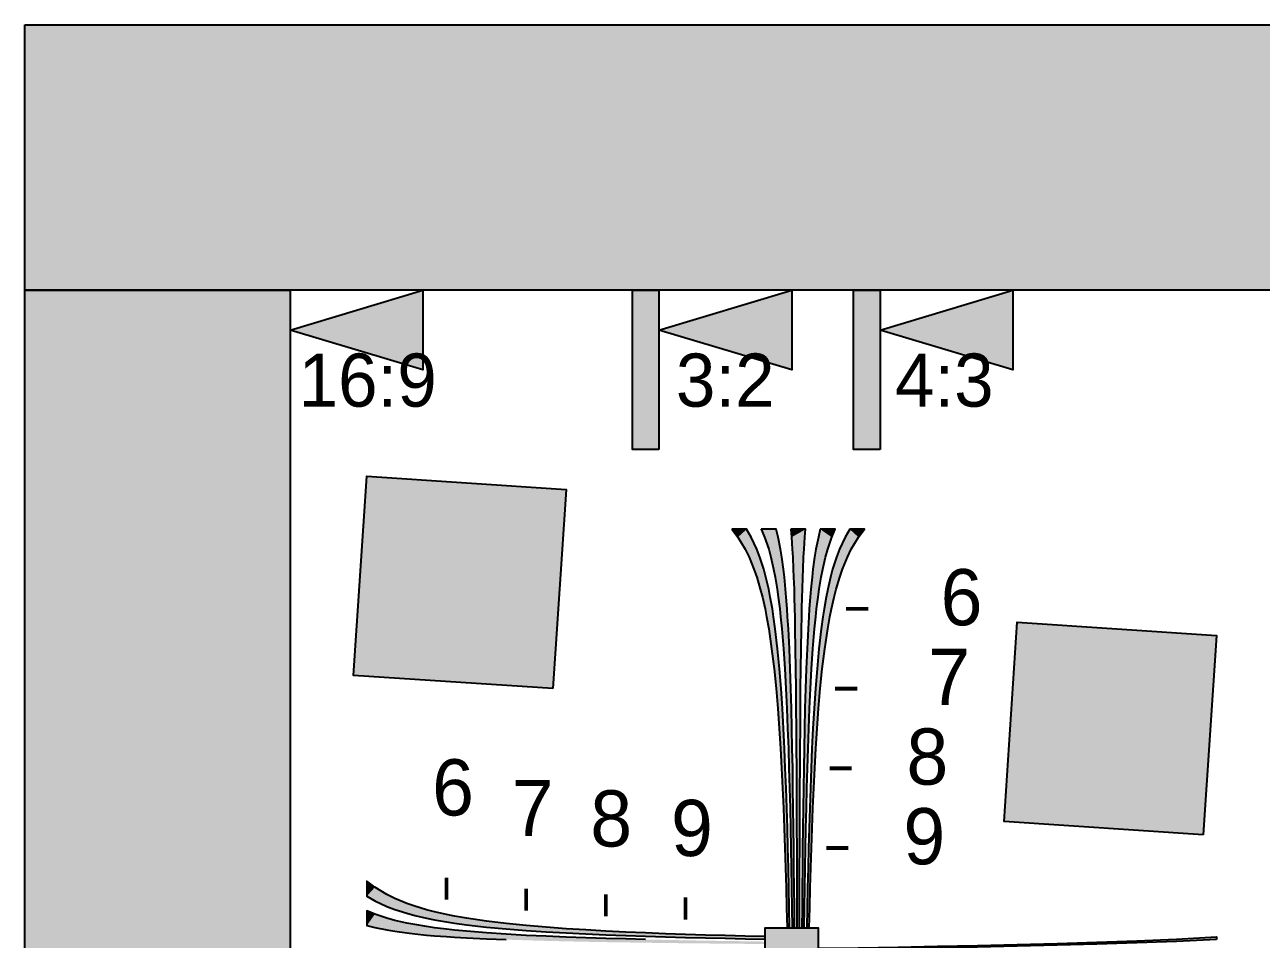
# Model space of a CAD drawing. Header units: millimetres. Extents: x 0 to 306, y 0 to 210.
# Drawn here: x 0 to 81.5, y 149.7 to 210 of the extents above; entities that cross this region are included whole.
import ezdxf

# ---------------------------------------------------------------- set-up
doc = ezdxf.new("R2010")
doc.units = ezdxf.units.MM
for name, color, linetype in [('FRAME', 7, 'Continuous'), ('GLUE', 1, 'Continuous'), ('LABELS', 7, 'Continuous'), ('PERIPHERY', 7, 'Continuous'), ('SFR', 7, 'Continuous')]:
    doc.layers.add(name, color=color, linetype=linetype)

msp = doc.modelspace()

# ---------------------------------------------------------------- hatches: boundary and pattern name
at = {"layer": 'FRAME', "true_color": 0x000000}
h = msp.add_hatch(color=7, dxfattribs=at)
h.dxf.hatch_style = 1
h.paths.add_polyline_path([(0, 210), (179.058, 210), (179.058, 192.5), (0, 192.5), (0, 210)])
h = msp.add_hatch(color=7, dxfattribs=at)
h.dxf.hatch_style = 1
h.paths.add_polyline_path([(0, 192.5), (17.5, 192.5), (17.5, 17.5), (0, 17.5), (0, 192.5)])
h = msp.add_hatch(color=7, dxfattribs=at)
h.dxf.hatch_style = 1
h.paths.add_polyline_path([(26.25, 192.5), (26.25, 187.25), (17.5, 189.875), (26.25, 192.5)])
h = msp.add_hatch(color=7, dxfattribs=at)
h.dxf.hatch_style = 1
h.paths.add_polyline_path([(41.808, 182), (40.058, 182), (40.058, 192.5), (41.808, 192.5), (41.808, 182)])
h = msp.add_hatch(color=7, dxfattribs=at)
h.dxf.hatch_style = 1
h.paths.add_polyline_path([(50.558, 192.5), (50.558, 187.25), (41.808, 189.875), (50.558, 192.5)])
h = msp.add_hatch(color=7, dxfattribs=at)
h.dxf.hatch_style = 1
h.paths.add_polyline_path([(56.394, 182), (54.644, 182), (54.644, 192.5), (56.394, 192.5), (56.394, 182)])
h = msp.add_hatch(color=7, dxfattribs=at)
h.dxf.hatch_style = 1
h.paths.add_polyline_path([(65.144, 192.5), (65.144, 187.25), (56.394, 189.875), (65.144, 192.5)])
at = {"layer": 'PERIPHERY', "true_color": 0x000000}
h = msp.add_hatch(color=7, dxfattribs=at)
h.dxf.hatch_style = 1
h.paths.add_polyline_path([(46.614, 176.75), (47.012, 176.225), (47.488, 175.438), (47.746, 174.913), (48.072, 174.125), (48.256, 173.6), (48.49, 172.813), (48.626, 172.288), (48.801, 171.5), (48.903, 170.975), (49.044, 170.188), (49.238, 168.875), (49.399, 167.563), (49.53, 166.25), (49.642, 164.938), (49.739, 163.625), (49.822, 162.312), (49.895, 161), (49.958, 159.687), (50.016, 158.375), (50.07, 157.062), (50.113, 155.75), (50.157, 154.437), (50.191, 153.125), (50.225, 151.812), (50.259, 150.5), (50.42, 150.5), (50.395, 151.812), (50.371, 153.125), (50.342, 154.437), (50.308, 155.75), (50.274, 157.062), (50.23, 158.375), (50.186, 159.687), (50.138, 161), (50.079, 162.312), (50.016, 163.625), (49.943, 164.938), (49.856, 166.25), (49.749, 167.563), (49.627, 168.875), (49.476, 170.188), (49.37, 170.975), (49.287, 171.5), (49.151, 172.288), (49.044, 172.813), (48.864, 173.6), (48.718, 174.125), (48.465, 174.913), (48.266, 175.438), (47.897, 176.225), (47.586, 176.75), (46.614, 176.75)])
h = msp.add_hatch(color=7, dxfattribs=at)
h.dxf.hatch_style = 1
h.paths.add_polyline_path([(48.558, 176.75), (48.777, 176.225), (49.044, 175.438), (49.19, 174.913), (49.37, 174.125), (49.472, 173.6), (49.598, 172.813), (49.676, 172.288), (49.773, 171.5), (49.832, 170.975), (49.909, 170.188), (50.016, 168.875), (50.104, 167.563), (50.177, 166.25), (50.24, 164.938), (50.294, 163.625), (50.342, 162.312), (50.381, 161), (50.415, 159.687), (50.449, 158.375), (50.478, 157.062), (50.503, 155.75), (50.527, 154.437), (50.546, 153.125), (50.566, 151.812), (50.585, 150.5), (50.746, 150.5), (50.736, 151.812), (50.721, 153.125), (50.711, 154.437), (50.697, 155.75), (50.682, 157.062), (50.663, 158.375), (50.644, 159.687), (50.624, 161), (50.6, 162.312), (50.571, 163.625), (50.541, 164.938), (50.502, 166.25), (50.459, 167.563), (50.405, 168.875), (50.342, 170.188), (50.293, 170.975), (50.259, 171.5), (50.201, 172.288), (50.157, 172.813), (50.08, 173.6), (50.016, 174.125), (49.909, 174.913), (49.822, 175.438), (49.661, 176.225), (49.53, 176.75), (48.558, 176.75), (48.558, 176.75)])
h = msp.add_hatch(color=7, dxfattribs=at)
h.dxf.hatch_style = 1
h.paths.add_polyline_path([(50.502, 176.75), (50.546, 176.225), (50.6, 175.438), (50.629, 174.913), (50.663, 174.125), (50.687, 173.6), (50.712, 172.813), (50.726, 172.288), (50.746, 171.5), (50.756, 170.975), (50.775, 170.188), (50.794, 168.875), (50.814, 167.563), (50.828, 166.25), (50.838, 164.938), (50.848, 163.625), (50.858, 162.312), (50.867, 161), (50.872, 159.687), (50.882, 158.375), (50.887, 157.062), (50.892, 155.75), (50.896, 154.437), (50.901, 153.125), (50.906, 151.812), (50.906, 150.5), (51.071, 150.5), (51.071, 151.812), (51.076, 153.125), (51.081, 154.437), (51.086, 155.75), (51.09, 157.062), (51.095, 158.375), (51.105, 159.687), (51.11, 161), (51.12, 162.312), (51.13, 163.625), (51.139, 164.938), (51.149, 166.25), (51.164, 167.563), (51.183, 168.875), (51.202, 170.188), (51.222, 170.975), (51.232, 171.5), (51.251, 172.288), (51.266, 172.813), (51.295, 173.6), (51.314, 174.125), (51.348, 174.913), (51.377, 175.438), (51.431, 176.225), (51.475, 176.75), (50.502, 176.75)])
h = msp.add_hatch(color=7, dxfattribs=at)
h.dxf.hatch_style = 1
h.paths.add_polyline_path([(52.447, 176.75), (52.316, 176.225), (52.155, 175.438), (52.068, 174.913), (51.961, 174.125), (51.902, 173.6), (51.82, 172.813), (51.776, 172.288), (51.718, 171.5), (51.684, 170.975), (51.635, 170.188), (51.572, 168.875), (51.518, 167.563), (51.474, 166.25), (51.435, 164.938), (51.406, 163.625), (51.377, 162.312), (51.353, 161), (51.333, 159.687), (51.314, 158.375), (51.295, 157.062), (51.28, 155.75), (51.266, 154.437), (51.256, 153.125), (51.241, 151.812), (51.231, 150.5), (51.392, 150.5), (51.411, 151.812), (51.431, 153.125), (51.45, 154.437), (51.474, 155.75), (51.499, 157.062), (51.528, 158.375), (51.562, 159.687), (51.596, 161), (51.635, 162.312), (51.684, 163.625), (51.737, 164.938), (51.8, 166.25), (51.873, 167.563), (51.961, 168.875), (52.068, 170.188), (52.145, 170.975), (52.204, 171.5), (52.301, 172.288), (52.379, 172.813), (52.51, 173.6), (52.607, 174.125), (52.787, 174.913), (52.933, 175.438), (53.2, 176.225), (53.419, 176.75), (52.447, 176.75), (52.447, 176.75)])
h = msp.add_hatch(color=7, dxfattribs=at)
h.dxf.hatch_style = 1
h.paths.add_polyline_path([(54.391, 176.75), (54.08, 176.225), (53.711, 175.438), (53.512, 174.913), (53.259, 174.125), (53.118, 173.6), (52.933, 172.813), (52.826, 172.288), (52.69, 171.5), (52.607, 170.975), (52.5, 170.188), (52.35, 168.875), (52.228, 167.563), (52.121, 166.25), (52.034, 164.938), (51.961, 163.625), (51.898, 162.312), (51.839, 161), (51.791, 159.687), (51.747, 158.375), (51.703, 157.062), (51.669, 155.75), (51.635, 154.437), (51.606, 153.125), (51.581, 151.812), (51.557, 150.5), (51.718, 150.5), (51.752, 151.812), (51.786, 153.125), (51.819, 154.437), (51.863, 155.75), (51.907, 157.062), (51.961, 158.375), (52.019, 159.687), (52.082, 161), (52.155, 162.312), (52.238, 163.625), (52.335, 164.938), (52.447, 166.25), (52.578, 167.563), (52.738, 168.875), (52.933, 170.188), (53.074, 170.975), (53.176, 171.5), (53.351, 172.288), (53.487, 172.813), (53.725, 173.6), (53.905, 174.125), (54.231, 174.913), (54.489, 175.438), (54.965, 176.225), (55.363, 176.75), (54.391, 176.75), (54.391, 176.75)])
h = msp.add_hatch(color=7, dxfattribs=at)
h.dxf.hatch_style = 1
h.paths.add_polyline_path([(22.557, 152.585), (23.083, 152.274), (23.87, 151.904), (24.395, 151.705), (25.183, 151.452), (25.708, 151.311), (26.495, 151.126), (27.02, 151.02), (27.808, 150.883), (28.333, 150.801), (29.12, 150.694), (30.433, 150.543), (31.745, 150.422), (33.058, 150.315), (34.37, 150.227), (35.683, 150.154), (36.995, 150.091), (38.308, 150.033), (39.62, 149.984), (40.933, 149.94), (42.245, 149.897), (43.558, 149.863), (44.87, 149.829), (46.183, 149.799), (47.495, 149.775), (48.808, 149.751), (48.808, 149.911), (47.495, 149.945), (46.183, 149.979), (44.87, 150.013), (43.558, 150.057), (42.245, 150.101), (40.933, 150.154), (39.62, 150.213), (38.308, 150.276), (36.995, 150.349), (35.683, 150.432), (34.37, 150.529), (33.058, 150.641), (31.745, 150.772), (30.433, 150.932), (29.12, 151.127), (28.333, 151.268), (27.808, 151.37), (27.02, 151.545), (26.495, 151.681), (25.708, 151.919), (25.183, 152.099), (24.395, 152.425), (23.87, 152.683), (23.083, 153.159), (22.557, 153.558), (22.557, 152.585), (22.557, 152.585)])
h = msp.add_hatch(color=7, dxfattribs=at)
h.dxf.hatch_style = 1
h.paths.add_polyline_path([(22.557, 150.64), (23.083, 150.509), (23.87, 150.348), (24.395, 150.261), (25.183, 150.154), (25.708, 150.095), (26.495, 150.013), (27.02, 149.969), (27.808, 149.911), (28.333, 149.877), (29.12, 149.828), (30.433, 149.765), (31.745, 149.712), (33.058, 149.668), (34.37, 149.629), (35.683, 149.6), (36.995, 149.57), (38.308, 149.546), (39.62, 149.527), (40.933, 149.507), (42.245, 149.488), (43.558, 149.473), (44.87, 149.459), (46.183, 149.449), (47.495, 149.434), (48.808, 149.425), (48.808, 149.585), (47.495, 149.605), (46.183, 149.624), (44.87, 149.643), (43.558, 149.668), (42.245, 149.692), (40.933, 149.721), (39.62, 149.755), (38.308, 149.789), (36.995, 149.828), (35.683, 149.877), (34.37, 149.93), (33.058, 149.993), (31.745, 150.066), (30.433, 150.154), (29.12, 150.261), (28.333, 150.339), (27.808, 150.397), (27.02, 150.494), (26.495, 150.572), (25.708, 150.703), (25.183, 150.801), (24.395, 150.981), (23.87, 151.126), (23.083, 151.394), (22.557, 151.612), (22.557, 150.64), (22.557, 150.64)])
h = msp.add_hatch(color=7, dxfattribs=at)
h.dxf.hatch_style = 1
h.paths.add_polyline_path([(52.308, 147), (48.807, 147), (48.807, 150.5), (52.308, 150.5), (52.308, 147)])
h = msp.add_hatch(color=7, dxfattribs=at)
h.dxf.hatch_style = 1
h.paths.add_polyline_path([(78.557, 149.712), (75.932, 149.594), (73.307, 149.493), (70.682, 149.41), (68.057, 149.336), (65.432, 149.274), (62.807, 149.222), (60.182, 149.169), (57.557, 149.13), (54.932, 149.091), (52.307, 149.056), (52.307, 149.143), (54.932, 149.182), (57.557, 149.226), (60.182, 149.274), (62.807, 149.331), (65.432, 149.392), (68.057, 149.462), (70.682, 149.545), (73.307, 149.637), (75.932, 149.751), (78.557, 149.887), (78.557, 149.712)])
at = {"layer": 'SFR', "true_color": 0x000000}
h = msp.add_hatch(color=7, dxfattribs=at)
h.dxf.hatch_style = 1
h.paths.add_polyline_path([(34.808, 166.25), (21.683, 167.125), (22.557, 180.25), (35.683, 179.375), (34.808, 166.25)])
h = msp.add_hatch(color=7, dxfattribs=at)
h.dxf.hatch_style = 1
h.paths.add_polyline_path([(77.683, 156.625), (64.558, 157.5), (65.433, 170.625), (78.558, 169.75), (77.683, 156.625)])

# ---------------------------------------------------------------- linework, layer by layer
at = {"layer": 'FRAME', "color": 250}
for points in [[(0, 210), (179.058, 210), (179.058, 192.5), (0, 192.5), (0, 210)], [(0, 192.5), (17.5, 192.5), (17.5, 17.5), (0, 17.5), (0, 192.5)], [(26.25, 192.5), (26.25, 187.25), (17.5, 189.875), (26.25, 192.5)], [(41.808, 182), (40.058, 182), (40.058, 192.5), (41.808, 192.5), (41.808, 182)], [(50.558, 192.5), (50.558, 187.25), (41.808, 189.875), (50.558, 192.5)], [(56.394, 182), (54.644, 182), (54.644, 192.5), (56.394, 192.5), (56.394, 182)], [(65.144, 192.5), (65.144, 187.25), (56.394, 189.875), (65.144, 192.5)]]:
    msp.add_lwpolyline(points, close=True, dxfattribs=at)
at = {"layer": 'FRAME', "color": 250, "true_color": 0x000000}
for points in [[(0, 210), (0, 192.5), (179.058, 192.5)], [(179.058, 192.5), (179.058, 210), (0, 210)], [(0, 192.5), (0, 17.5), (17.5, 17.5)], [(17.5, 17.5), (17.5, 192.5), (0, 192.5)], [(17.5, 189.875), (26.25, 187.25), (26.25, 192.5)], [(41.808, 182), (41.808, 192.5), (40.058, 192.5)], [(40.058, 192.5), (40.058, 182), (41.808, 182)], [(41.808, 189.875), (50.558, 187.25), (50.558, 192.5)], [(56.394, 182), (56.394, 192.5), (54.644, 192.5)], [(54.644, 192.5), (54.644, 182), (56.394, 182)], [(56.394, 189.875), (65.144, 187.25), (65.144, 192.5)]]:
    msp.add_solid(points, dxfattribs=at)
at = {"layer": 'GLUE', "color": 1, "lineweight": 18}
msp.add_lwpolyline([(0, 0), (297, 0), (297, 210), (0, 210), (0, 0)], dxfattribs=at)
at = {"layer": 'PERIPHERY', "color": 250}
for points in [[(46.614, 176.75), (47.012, 176.225), (47.488, 175.438), (47.746, 174.913), (48.072, 174.125), (48.256, 173.6), (48.49, 172.813), (48.626, 172.288), (48.801, 171.5), (48.903, 170.975), (49.044, 170.188), (49.238, 168.875), (49.399, 167.563), (49.53, 166.25), (49.642, 164.938), (49.739, 163.625), (49.822, 162.312), (49.895, 161), (49.958, 159.687), (50.016, 158.375), (50.07, 157.062), (50.113, 155.75), (50.157, 154.437), (50.191, 153.125), (50.225, 151.812), (50.259, 150.5), (50.42, 150.5), (50.395, 151.812), (50.371, 153.125), (50.342, 154.437), (50.308, 155.75), (50.274, 157.062), (50.23, 158.375), (50.186, 159.687), (50.138, 161), (50.079, 162.312), (50.016, 163.625), (49.943, 164.938), (49.856, 166.25), (49.749, 167.563), (49.627, 168.875), (49.476, 170.188), (49.37, 170.975), (49.287, 171.5), (49.151, 172.288), (49.044, 172.813), (48.864, 173.6), (48.718, 174.125), (48.465, 174.913), (48.266, 175.438), (47.897, 176.225), (47.586, 176.75), (46.614, 176.75)], [(48.558, 176.75), (48.777, 176.225), (49.044, 175.438), (49.19, 174.913), (49.37, 174.125), (49.472, 173.6), (49.598, 172.813), (49.676, 172.288), (49.773, 171.5), (49.832, 170.975), (49.909, 170.188), (50.016, 168.875), (50.104, 167.563), (50.177, 166.25), (50.24, 164.938), (50.294, 163.625), (50.342, 162.312), (50.381, 161), (50.415, 159.687), (50.449, 158.375), (50.478, 157.062), (50.503, 155.75), (50.527, 154.437), (50.546, 153.125), (50.566, 151.812), (50.585, 150.5), (50.746, 150.5), (50.736, 151.812), (50.721, 153.125), (50.711, 154.437), (50.697, 155.75), (50.682, 157.062), (50.663, 158.375), (50.644, 159.687), (50.624, 161), (50.6, 162.312), (50.571, 163.625), (50.541, 164.938), (50.502, 166.25), (50.459, 167.563), (50.405, 168.875), (50.342, 170.188), (50.293, 170.975), (50.259, 171.5), (50.201, 172.288), (50.157, 172.813), (50.08, 173.6), (50.016, 174.125), (49.909, 174.913), (49.822, 175.438), (49.661, 176.225), (49.53, 176.75), (48.558, 176.75), (48.558, 176.75)], [(50.502, 176.75), (50.546, 176.225), (50.6, 175.438), (50.629, 174.913), (50.663, 174.125), (50.687, 173.6), (50.712, 172.813), (50.726, 172.288), (50.746, 171.5), (50.756, 170.975), (50.775, 170.188), (50.794, 168.875), (50.814, 167.563), (50.828, 166.25), (50.838, 164.938), (50.848, 163.625), (50.858, 162.312), (50.867, 161), (50.872, 159.687), (50.882, 158.375), (50.887, 157.062), (50.892, 155.75), (50.896, 154.437), (50.901, 153.125), (50.906, 151.812), (50.906, 150.5), (51.071, 150.5), (51.071, 151.812), (51.076, 153.125), (51.081, 154.437), (51.086, 155.75), (51.09, 157.062), (51.095, 158.375), (51.105, 159.687), (51.11, 161), (51.12, 162.312), (51.13, 163.625), (51.139, 164.938), (51.149, 166.25), (51.164, 167.563), (51.183, 168.875), (51.202, 170.188), (51.222, 170.975), (51.232, 171.5), (51.251, 172.288), (51.266, 172.813), (51.295, 173.6), (51.314, 174.125), (51.348, 174.913), (51.377, 175.438), (51.431, 176.225), (51.475, 176.75), (50.502, 176.75)], [(52.447, 176.75), (52.316, 176.225), (52.155, 175.438), (52.068, 174.913), (51.961, 174.125), (51.902, 173.6), (51.82, 172.813), (51.776, 172.288), (51.718, 171.5), (51.684, 170.975), (51.635, 170.188), (51.572, 168.875), (51.518, 167.563), (51.474, 166.25), (51.435, 164.938), (51.406, 163.625), (51.377, 162.312), (51.353, 161), (51.333, 159.687), (51.314, 158.375), (51.295, 157.062), (51.28, 155.75), (51.266, 154.437), (51.256, 153.125), (51.241, 151.812), (51.231, 150.5), (51.392, 150.5), (51.411, 151.812), (51.431, 153.125), (51.45, 154.437), (51.474, 155.75), (51.499, 157.062), (51.528, 158.375), (51.562, 159.687), (51.596, 161), (51.635, 162.312), (51.684, 163.625), (51.737, 164.938), (51.8, 166.25), (51.873, 167.563), (51.961, 168.875), (52.068, 170.188), (52.145, 170.975), (52.204, 171.5), (52.301, 172.288), (52.379, 172.813), (52.51, 173.6), (52.607, 174.125), (52.787, 174.913), (52.933, 175.438), (53.2, 176.225), (53.419, 176.75), (52.447, 176.75), (52.447, 176.75)], [(54.391, 176.75), (54.08, 176.225), (53.711, 175.438), (53.512, 174.913), (53.259, 174.125), (53.118, 173.6), (52.933, 172.813), (52.826, 172.288), (52.69, 171.5), (52.607, 170.975), (52.5, 170.188), (52.35, 168.875), (52.228, 167.563), (52.121, 166.25), (52.034, 164.938), (51.961, 163.625), (51.898, 162.312), (51.839, 161), (51.791, 159.687), (51.747, 158.375), (51.703, 157.062), (51.669, 155.75), (51.635, 154.437), (51.606, 153.125), (51.581, 151.812), (51.557, 150.5), (51.718, 150.5), (51.752, 151.812), (51.786, 153.125), (51.819, 154.437), (51.863, 155.75), (51.907, 157.062), (51.961, 158.375), (52.019, 159.687), (52.082, 161), (52.155, 162.312), (52.238, 163.625), (52.335, 164.938), (52.447, 166.25), (52.578, 167.563), (52.738, 168.875), (52.933, 170.188), (53.074, 170.975), (53.176, 171.5), (53.351, 172.288), (53.487, 172.813), (53.725, 173.6), (53.905, 174.125), (54.231, 174.913), (54.489, 175.438), (54.965, 176.225), (55.363, 176.75), (54.391, 176.75), (54.391, 176.75)], [(22.557, 152.585), (23.083, 152.274), (23.87, 151.904), (24.395, 151.705), (25.183, 151.452), (25.708, 151.311), (26.495, 151.126), (27.02, 151.02), (27.808, 150.883), (28.333, 150.801), (29.12, 150.694), (30.433, 150.543), (31.745, 150.422), (33.058, 150.315), (34.37, 150.227), (35.683, 150.154), (36.995, 150.091), (38.308, 150.033), (39.62, 149.984), (40.933, 149.94), (42.245, 149.897), (43.558, 149.863), (44.87, 149.829), (46.183, 149.799), (47.495, 149.775), (48.808, 149.751), (48.808, 149.911), (47.495, 149.945), (46.183, 149.979), (44.87, 150.013), (43.558, 150.057), (42.245, 150.101), (40.933, 150.154), (39.62, 150.213), (38.308, 150.276), (36.995, 150.349), (35.683, 150.432), (34.37, 150.529), (33.058, 150.641), (31.745, 150.772), (30.433, 150.932), (29.12, 151.127), (28.333, 151.268), (27.808, 151.37), (27.02, 151.545), (26.495, 151.681), (25.708, 151.919), (25.183, 152.099), (24.395, 152.425), (23.87, 152.683), (23.083, 153.159), (22.557, 153.558), (22.557, 152.585), (22.557, 152.585)], [(52.308, 147), (48.807, 147), (48.807, 150.5), (52.308, 150.5), (52.308, 147)], [(78.557, 149.712), (75.932, 149.594), (73.307, 149.493), (70.682, 149.41), (68.057, 149.336), (65.432, 149.274), (62.807, 149.222), (60.182, 149.169), (57.557, 149.13), (54.932, 149.091), (52.307, 149.056), (52.307, 149.143), (54.932, 149.182), (57.557, 149.226), (60.182, 149.274), (62.807, 149.331), (65.432, 149.392), (68.057, 149.462), (70.682, 149.545), (73.307, 149.637), (75.932, 149.751), (78.557, 149.887), (78.557, 149.712)]]:
    msp.add_lwpolyline(points, close=True, dxfattribs=at)
at = {"layer": 'PERIPHERY', "color": 250, "lineweight": 35, "const_width": 0.243}
for points in [[(54.148, 171.5), (55.607, 171.5)], [(53.419, 166.25), (54.878, 166.25)], [(53.055, 161), (54.513, 161)], [(52.836, 155.75), (54.294, 155.75)], [(27.808, 152.342), (27.808, 153.8)], [(33.058, 151.613), (33.058, 153.071)], [(38.308, 151.248), (38.308, 152.706)], [(43.557, 151.029), (43.557, 152.488)]]:
    msp.add_lwpolyline(points, dxfattribs=at)
at = {"layer": 'PERIPHERY', "color": 250}
msp.add_lwpolyline([(40.933, 149.721), (39.62, 149.755), (38.308, 149.789), (36.995, 149.828), (35.683, 149.877), (34.37, 149.93), (33.058, 149.993), (31.745, 150.066), (30.433, 150.154), (29.12, 150.261), (28.333, 150.339), (27.808, 150.397), (27.02, 150.494), (26.495, 150.572), (25.708, 150.703), (25.183, 150.801), (24.395, 150.981), (23.87, 151.126), (23.083, 151.394), (22.557, 151.612), (22.557, 150.64), (22.557, 150.64), (22.557, 150.64), (23.083, 150.509), (23.87, 150.348), (24.395, 150.261), (25.183, 150.154), (25.708, 150.095), (26.495, 150.013), (27.02, 149.969), (27.808, 149.911), (28.333, 149.877), (29.12, 149.828), (30.433, 149.765), (31.745, 149.712)], dxfattribs=at)
at = {"layer": 'PERIPHERY', "color": 250, "true_color": 0x000000}
for points in [[(47.586, 176.75), (46.614, 176.75), (47.012, 176.225)], [(47.586, 176.75), (47.012, 176.225), (47.488, 175.438)], [(47.586, 176.75), (47.488, 175.438), (47.746, 174.913)], [(47.586, 176.75), (47.746, 174.913), (48.072, 174.125)], [(47.586, 176.75), (48.072, 174.125), (48.256, 173.6)], [(47.586, 176.75), (48.256, 173.6), (48.49, 172.813)], [(47.586, 176.75), (48.49, 172.813), (48.626, 172.288)], [(47.586, 176.75), (48.626, 172.288), (49.749, 167.563)], [(47.586, 176.75), (49.749, 167.563), (49.627, 168.875)], [(47.586, 176.75), (49.627, 168.875), (49.476, 170.188)], [(47.586, 176.75), (49.476, 170.188), (49.37, 170.975)], [(47.586, 176.75), (49.37, 170.975), (49.287, 171.5)], [(47.586, 176.75), (49.287, 171.5), (49.151, 172.288)], [(47.586, 176.75), (49.151, 172.288), (49.044, 172.813)], [(47.586, 176.75), (49.044, 172.813), (48.864, 173.6)], [(47.586, 176.75), (48.864, 173.6), (48.718, 174.125)], [(47.586, 176.75), (48.718, 174.125), (48.465, 174.913)], [(47.586, 176.75), (48.465, 174.913), (48.266, 175.438)], [(48.266, 175.438), (47.897, 176.225), (47.586, 176.75)], [(48.558, 176.75), (48.777, 176.225), (50.08, 173.6)], [(48.558, 176.75), (50.08, 173.6), (50.016, 174.125)], [(48.558, 176.75), (50.016, 174.125), (49.909, 174.913)], [(48.558, 176.75), (49.909, 174.913), (49.822, 175.438)], [(48.558, 176.75), (49.822, 175.438), (49.661, 176.225)], [(48.558, 176.75), (49.661, 176.225), (49.53, 176.75)], [(48.777, 176.225), (49.044, 175.438), (50.201, 172.288)], [(48.777, 176.225), (50.201, 172.288), (50.157, 172.813)], [(48.777, 176.225), (50.157, 172.813), (50.08, 173.6)], [(51.475, 176.75), (50.502, 176.75), (50.546, 176.225)], [(51.475, 176.75), (50.546, 176.225), (50.6, 175.438)], [(51.475, 176.75), (50.6, 175.438), (50.629, 174.913)], [(51.475, 176.75), (50.629, 174.913), (50.663, 174.125)], [(51.475, 176.75), (50.663, 174.125), (50.687, 173.6)], [(51.475, 176.75), (50.687, 173.6), (50.712, 172.813)], [(51.475, 176.75), (50.712, 172.813), (50.726, 172.288)], [(51.475, 176.75), (50.726, 172.288), (50.746, 171.5)], [(51.475, 176.75), (50.746, 171.5), (50.756, 170.975)], [(51.475, 176.75), (50.756, 170.975), (50.775, 170.188)], [(51.475, 176.75), (50.775, 170.188), (50.794, 168.875)], [(50.794, 168.875), (51.431, 176.225), (51.475, 176.75)], [(50.794, 168.875), (51.377, 175.438), (51.431, 176.225)], [(52.447, 176.75), (51.353, 161), (51.333, 159.687)], [(52.447, 176.75), (51.333, 159.687), (51.873, 167.563)], [(52.447, 176.75), (51.377, 162.312), (51.353, 161)], [(52.447, 176.75), (51.406, 163.625), (51.377, 162.312)], [(52.447, 176.75), (51.435, 164.938), (51.406, 163.625)], [(52.447, 176.75), (51.474, 166.25), (51.435, 164.938)], [(52.447, 176.75), (51.518, 167.563), (51.474, 166.25)], [(52.447, 176.75), (51.572, 168.875), (51.518, 167.563)], [(52.447, 176.75), (51.635, 170.188), (51.572, 168.875)], [(52.447, 176.75), (51.684, 170.975), (51.635, 170.188)], [(52.447, 176.75), (51.718, 171.5), (51.684, 170.975)], [(52.447, 176.75), (51.776, 172.288), (51.718, 171.5)], [(52.447, 176.75), (51.82, 172.813), (51.776, 172.288)], [(52.447, 176.75), (51.902, 173.6), (51.82, 172.813)], [(52.447, 176.75), (51.873, 167.563), (51.961, 168.875)], [(52.447, 176.75), (51.961, 174.125), (51.902, 173.6)], [(52.447, 176.75), (52.068, 174.913), (51.961, 174.125)], [(52.447, 176.75), (51.961, 168.875), (52.068, 170.188)], [(52.447, 176.75), (52.155, 175.438), (52.068, 174.913)], [(52.447, 176.75), (52.068, 170.188), (52.145, 170.975)], [(52.447, 176.75), (52.145, 170.975), (52.204, 171.5)], [(52.447, 176.75), (52.316, 176.225), (52.155, 175.438)], [(52.447, 176.75), (52.204, 171.5), (52.301, 172.288)], [(54.391, 176.75), (52.35, 168.875), (52.228, 167.563)], [(54.391, 176.75), (52.228, 167.563), (53.351, 172.288)], [(52.447, 176.75), (52.301, 172.288), (52.379, 172.813)], [(54.391, 176.75), (52.5, 170.188), (52.35, 168.875)], [(52.447, 176.75), (52.379, 172.813), (52.51, 173.6)], [(52.447, 176.75), (52.51, 173.6), (52.607, 174.125)], [(52.447, 176.75), (52.607, 174.125), (52.787, 174.913)], [(52.447, 176.75), (52.787, 174.913), (52.933, 175.438)], [(52.447, 176.75), (52.933, 175.438), (53.2, 176.225)], [(52.447, 176.75), (53.2, 176.225), (53.419, 176.75)], [(54.391, 176.75), (52.607, 170.975), (52.5, 170.188)], [(54.391, 176.75), (52.69, 171.5), (52.607, 170.975)], [(54.391, 176.75), (52.826, 172.288), (52.69, 171.5)], [(54.391, 176.75), (52.933, 172.813), (52.826, 172.288)], [(54.391, 176.75), (53.118, 173.6), (52.933, 172.813)], [(54.391, 176.75), (53.259, 174.125), (53.118, 173.6)], [(54.391, 176.75), (53.512, 174.913), (53.259, 174.125)], [(54.391, 176.75), (53.351, 172.288), (53.487, 172.813)], [(54.391, 176.75), (53.487, 172.813), (53.725, 173.6)], [(54.391, 176.75), (53.711, 175.438), (53.512, 174.913)], [(54.391, 176.75), (54.08, 176.225), (53.711, 175.438)], [(54.391, 176.75), (53.725, 173.6), (53.905, 174.125)], [(54.391, 176.75), (53.905, 174.125), (54.231, 174.913)], [(54.391, 176.75), (54.231, 174.913), (54.489, 175.438)], [(54.391, 176.75), (54.489, 175.438), (54.965, 176.225)], [(54.391, 176.75), (54.965, 176.225), (55.363, 176.75)], [(49.044, 175.438), (49.19, 174.913), (50.293, 170.975)], [(49.044, 175.438), (50.293, 170.975), (50.259, 171.5)], [(49.044, 175.438), (50.259, 171.5), (50.201, 172.288)], [(50.794, 168.875), (51.348, 174.913), (51.377, 175.438)], [(49.19, 174.913), (49.37, 174.125), (50.342, 170.188)], [(49.19, 174.913), (50.342, 170.188), (50.293, 170.975)], [(50.794, 168.875), (51.314, 174.125), (51.348, 174.913)], [(49.37, 174.125), (49.472, 173.6), (50.405, 168.875)], [(49.37, 174.125), (50.405, 168.875), (50.342, 170.188)], [(50.794, 168.875), (51.295, 173.6), (51.314, 174.125)], [(49.472, 173.6), (49.598, 172.813), (50.459, 167.563)], [(49.472, 173.6), (50.459, 167.563), (50.405, 168.875)], [(49.598, 172.813), (49.676, 172.288), (50.459, 167.563)], [(50.794, 168.875), (51.266, 172.813), (51.295, 173.6)], [(50.794, 168.875), (51.251, 172.288), (51.266, 172.813)], [(48.626, 172.288), (48.801, 171.5), (49.749, 167.563)], [(49.676, 172.288), (49.773, 171.5), (50.502, 166.25)], [(49.676, 172.288), (50.502, 166.25), (50.459, 167.563)], [(50.794, 168.875), (51.232, 171.5), (51.251, 172.288)], [(52.228, 167.563), (53.176, 171.5), (53.351, 172.288)], [(48.801, 171.5), (48.903, 170.975), (49.856, 166.25)], [(48.801, 171.5), (49.856, 166.25), (49.749, 167.563)], [(49.773, 171.5), (49.832, 170.975), (50.541, 164.938)], [(49.773, 171.5), (50.541, 164.938), (50.502, 166.25)], [(50.794, 168.875), (51.222, 170.975), (51.232, 171.5)], [(52.228, 167.563), (53.074, 170.975), (53.176, 171.5)], [(48.903, 170.975), (49.044, 170.188), (49.856, 166.25)], [(49.832, 170.975), (49.909, 170.188), (50.571, 163.625)], [(49.832, 170.975), (50.571, 163.625), (50.541, 164.938)], [(50.794, 168.875), (51.202, 170.188), (51.222, 170.975)], [(52.228, 167.563), (52.933, 170.188), (53.074, 170.975)], [(49.044, 170.188), (49.238, 168.875), (49.943, 164.938)], [(49.044, 170.188), (49.943, 164.938), (49.856, 166.25)], [(49.909, 170.188), (50.016, 168.875), (50.6, 162.312)], [(49.909, 170.188), (50.6, 162.312), (50.571, 163.625)], [(50.794, 168.875), (51.183, 168.875), (51.202, 170.188)], [(52.228, 167.563), (52.738, 168.875), (52.933, 170.188)], [(49.238, 168.875), (49.399, 167.563), (50.079, 162.312)], [(49.238, 168.875), (50.079, 162.312), (50.016, 163.625)], [(49.238, 168.875), (50.016, 163.625), (49.943, 164.938)], [(50.016, 168.875), (50.104, 167.563), (50.644, 159.687)], [(50.016, 168.875), (50.644, 159.687), (50.624, 161)], [(50.016, 168.875), (50.624, 161), (50.6, 162.312)], [(50.794, 168.875), (50.814, 167.563), (51.071, 150.5)], [(50.794, 168.875), (51.071, 150.5), (51.071, 151.812)], [(50.794, 168.875), (51.071, 151.812), (51.076, 153.125)], [(50.794, 168.875), (51.076, 153.125), (51.081, 154.437)], [(50.794, 168.875), (51.081, 154.437), (51.086, 155.75)], [(50.794, 168.875), (51.086, 155.75), (51.09, 157.062)], [(50.794, 168.875), (51.09, 157.062), (51.095, 158.375)], [(50.794, 168.875), (51.095, 158.375), (51.105, 159.687)], [(50.794, 168.875), (51.105, 159.687), (51.11, 161)], [(50.794, 168.875), (51.11, 161), (51.12, 162.312)], [(50.794, 168.875), (51.12, 162.312), (51.13, 163.625)], [(50.794, 168.875), (51.13, 163.625), (51.139, 164.938)], [(50.794, 168.875), (51.139, 164.938), (51.149, 166.25)], [(50.794, 168.875), (51.149, 166.25), (51.164, 167.563)], [(50.794, 168.875), (51.164, 167.563), (51.183, 168.875)], [(52.228, 167.563), (52.578, 167.563), (52.738, 168.875)], [(49.399, 167.563), (49.53, 166.25), (50.138, 161)], [(49.399, 167.563), (50.138, 161), (50.079, 162.312)], [(50.104, 167.563), (50.177, 166.25), (50.663, 158.375)], [(50.104, 167.563), (50.663, 158.375), (50.644, 159.687)], [(50.814, 167.563), (50.828, 166.25), (51.071, 150.5)], [(51.333, 159.687), (51.8, 166.25), (51.873, 167.563)], [(52.228, 167.563), (51.581, 151.812), (51.557, 150.5)], [(52.228, 167.563), (51.557, 150.5), (51.819, 154.437)], [(52.228, 167.563), (51.606, 153.125), (51.581, 151.812)], [(52.228, 167.563), (51.635, 154.437), (51.606, 153.125)], [(52.228, 167.563), (51.669, 155.75), (51.635, 154.437)], [(52.228, 167.563), (51.703, 157.062), (51.669, 155.75)], [(52.228, 167.563), (51.747, 158.375), (51.703, 157.062)], [(52.228, 167.563), (51.791, 159.687), (51.747, 158.375)], [(52.228, 167.563), (51.839, 161), (51.791, 159.687)], [(52.228, 167.563), (51.819, 154.437), (51.863, 155.75)], [(52.228, 167.563), (51.898, 162.312), (51.839, 161)], [(52.228, 167.563), (51.863, 155.75), (51.907, 157.062)], [(52.228, 167.563), (51.961, 163.625), (51.898, 162.312)], [(52.228, 167.563), (51.907, 157.062), (51.961, 158.375)], [(52.228, 167.563), (52.034, 164.938), (51.961, 163.625)], [(52.228, 167.563), (51.961, 158.375), (52.019, 159.687)], [(52.228, 167.563), (52.019, 159.687), (52.082, 161)], [(52.228, 167.563), (52.121, 166.25), (52.034, 164.938)], [(52.228, 167.563), (52.082, 161), (52.155, 162.312)], [(52.228, 167.563), (52.155, 162.312), (52.238, 163.625)], [(52.228, 167.563), (52.238, 163.625), (52.335, 164.938)], [(52.228, 167.563), (52.335, 164.938), (52.447, 166.25)], [(52.228, 167.563), (52.447, 166.25), (52.578, 167.563)], [(49.53, 166.25), (49.642, 164.938), (50.23, 158.375)], [(49.53, 166.25), (50.23, 158.375), (50.186, 159.687)], [(49.53, 166.25), (50.186, 159.687), (50.138, 161)], [(50.177, 166.25), (50.24, 164.938), (50.697, 155.75)], [(50.177, 166.25), (50.697, 155.75), (50.682, 157.062)], [(50.177, 166.25), (50.682, 157.062), (50.663, 158.375)], [(50.828, 166.25), (50.838, 164.938), (51.071, 150.5)], [(51.333, 159.687), (51.737, 164.938), (51.8, 166.25)], [(49.642, 164.938), (49.739, 163.625), (50.274, 157.062)], [(49.642, 164.938), (50.274, 157.062), (50.23, 158.375)], [(50.24, 164.938), (50.294, 163.625), (50.711, 154.437)], [(50.24, 164.938), (50.711, 154.437), (50.697, 155.75)], [(50.838, 164.938), (50.848, 163.625), (51.071, 150.5)], [(51.333, 159.687), (51.684, 163.625), (51.737, 164.938)], [(49.739, 163.625), (49.822, 162.312), (50.342, 154.437)], [(49.739, 163.625), (50.342, 154.437), (50.308, 155.75)], [(49.739, 163.625), (50.308, 155.75), (50.274, 157.062)], [(50.294, 163.625), (50.342, 162.312), (50.736, 151.812)], [(50.294, 163.625), (50.736, 151.812), (50.721, 153.125)], [(50.294, 163.625), (50.721, 153.125), (50.711, 154.437)], [(50.848, 163.625), (50.858, 162.312), (51.071, 150.5)], [(51.333, 159.687), (51.635, 162.312), (51.684, 163.625)], [(49.822, 162.312), (49.895, 161), (50.371, 153.125)], [(49.822, 162.312), (50.371, 153.125), (50.342, 154.437)], [(50.342, 162.312), (50.381, 161), (50.746, 150.5)], [(50.342, 162.312), (50.746, 150.5), (50.736, 151.812)], [(50.858, 162.312), (50.867, 161), (51.071, 150.5)], [(51.333, 159.687), (51.596, 161), (51.635, 162.312)], [(49.895, 161), (49.958, 159.687), (50.42, 150.5)], [(49.895, 161), (50.42, 150.5), (50.395, 151.812)], [(49.895, 161), (50.395, 151.812), (50.371, 153.125)], [(50.381, 161), (50.415, 159.687), (50.746, 150.5)], [(50.867, 161), (50.872, 159.687), (50.882, 158.375)], [(50.867, 161), (50.882, 158.375), (51.071, 150.5)], [(51.333, 159.687), (51.562, 159.687), (51.596, 161)], [(49.958, 159.687), (50.016, 158.375), (50.42, 150.5)], [(50.415, 159.687), (50.449, 158.375), (50.746, 150.5)], [(51.333, 159.687), (51.241, 151.812), (51.231, 150.5)], [(51.333, 159.687), (51.231, 150.5), (51.392, 150.5)], [(51.333, 159.687), (51.256, 153.125), (51.241, 151.812)], [(51.333, 159.687), (51.266, 154.437), (51.256, 153.125)], [(51.333, 159.687), (51.28, 155.75), (51.266, 154.437)], [(51.333, 159.687), (51.314, 158.375), (51.28, 155.75)], [(51.333, 159.687), (51.392, 150.5), (51.411, 151.812)], [(51.333, 159.687), (51.411, 151.812), (51.431, 153.125)], [(51.333, 159.687), (51.431, 153.125), (51.45, 154.437)], [(51.333, 159.687), (51.45, 154.437), (51.474, 155.75)], [(51.333, 159.687), (51.474, 155.75), (51.499, 157.062)], [(51.333, 159.687), (51.499, 157.062), (51.528, 158.375)], [(51.333, 159.687), (51.528, 158.375), (51.562, 159.687)], [(50.016, 158.375), (50.07, 157.062), (50.42, 150.5)], [(50.449, 158.375), (50.478, 157.062), (50.746, 150.5)], [(50.882, 158.375), (50.887, 157.062), (51.071, 150.5)], [(51.314, 158.375), (51.295, 157.062), (51.28, 155.75)], [(50.07, 157.062), (50.113, 155.75), (50.42, 150.5)], [(50.478, 157.062), (50.503, 155.75), (50.746, 150.5)], [(50.887, 157.062), (50.892, 155.75), (51.071, 150.5)], [(50.113, 155.75), (50.157, 154.437), (50.42, 150.5)], [(50.503, 155.75), (50.527, 154.437), (50.746, 150.5)], [(50.892, 155.75), (50.896, 154.437), (51.071, 150.5)], [(50.157, 154.437), (50.191, 153.125), (50.225, 151.812)], [(50.157, 154.437), (50.225, 151.812), (50.42, 150.5)], [(50.527, 154.437), (50.546, 153.125), (50.585, 150.5)], [(50.527, 154.437), (50.585, 150.5), (50.746, 150.5)], [(50.896, 154.437), (50.901, 153.125), (51.071, 150.5)], [(51.557, 150.5), (51.786, 153.125), (51.819, 154.437)], [(23.083, 153.159), (22.557, 153.558), (22.557, 152.585)], [(23.87, 152.683), (23.083, 153.159), (22.557, 152.585)], [(24.395, 152.425), (23.87, 152.683), (22.557, 152.585)], [(22.557, 152.585), (23.083, 152.274), (23.87, 151.904)], [(22.557, 152.585), (23.87, 151.904), (24.395, 151.705)], [(22.557, 152.585), (24.395, 151.705), (25.183, 151.452)], [(22.557, 152.585), (25.183, 151.452), (25.708, 151.311)], [(22.557, 152.585), (25.708, 151.311), (26.495, 151.126)], [(22.557, 152.585), (26.495, 151.126), (27.02, 151.02)], [(22.557, 152.585), (27.02, 151.02), (27.808, 150.883)], [(22.557, 152.585), (27.808, 150.883), (28.333, 150.801)], [(22.557, 152.585), (28.333, 150.801), (29.12, 150.694)], [(22.557, 152.585), (29.12, 150.694), (30.433, 150.543)], [(22.557, 152.585), (30.433, 150.543), (31.745, 150.422)], [(22.557, 152.585), (31.745, 150.422), (27.02, 151.545)], [(22.557, 152.585), (27.02, 151.545), (26.495, 151.681)], [(22.557, 152.585), (26.495, 151.681), (25.708, 151.919)], [(22.557, 152.585), (25.708, 151.919), (25.183, 152.099)], [(22.557, 152.585), (25.183, 152.099), (24.395, 152.425)], [(50.546, 153.125), (50.566, 151.812), (50.585, 150.5)], [(50.901, 153.125), (50.906, 151.812), (51.071, 150.5)], [(51.557, 150.5), (51.752, 151.812), (51.786, 153.125)], [(50.225, 151.812), (50.259, 150.5), (50.42, 150.5)], [(50.906, 151.812), (50.906, 150.5), (51.071, 150.5)], [(51.557, 150.5), (51.718, 150.5), (51.752, 151.812)], [(23.083, 151.394), (22.557, 151.612), (22.557, 150.64)], [(23.87, 151.126), (23.083, 151.394), (22.557, 150.64)], [(24.395, 150.981), (23.87, 151.126), (22.557, 150.64)], [(25.183, 150.801), (24.395, 150.981), (22.557, 150.64)], [(31.745, 150.422), (27.808, 151.37), (27.02, 151.545)], [(31.745, 150.422), (28.333, 151.268), (27.808, 151.37)], [(31.745, 150.422), (29.12, 151.127), (28.333, 151.268)], [(31.745, 150.422), (30.433, 150.932), (29.12, 151.127)], [(31.745, 150.422), (31.745, 150.772), (30.433, 150.932)], [(25.708, 150.703), (25.183, 150.801), (22.557, 150.64)], [(26.495, 150.572), (25.708, 150.703), (22.557, 150.64)], [(22.557, 150.64), (23.083, 150.509), (23.87, 150.348)], [(22.557, 150.64), (23.87, 150.348), (24.395, 150.261)], [(22.557, 150.64), (24.395, 150.261), (25.183, 150.154)], [(22.557, 150.64), (25.183, 150.154), (25.708, 150.095)], [(22.557, 150.64), (25.708, 150.095), (26.495, 150.013)], [(22.557, 150.64), (26.495, 150.013), (27.02, 149.969)], [(22.557, 150.64), (27.02, 149.969), (27.808, 149.911)], [(22.557, 150.64), (27.808, 149.911), (28.333, 149.877)], [(22.557, 150.64), (28.333, 149.877), (29.12, 149.828)], [(22.557, 150.64), (29.12, 149.828), (30.433, 149.765)], [(22.557, 150.64), (30.433, 149.765), (31.745, 149.712)], [(22.557, 150.64), (31.745, 149.712), (33.058, 149.668)], [(22.557, 150.64), (33.058, 149.668), (34.37, 149.629)], [(22.557, 150.64), (34.37, 149.629), (35.683, 149.6)], [(22.557, 150.64), (35.683, 149.6), (36.995, 149.57)], [(22.557, 150.64), (36.995, 149.57), (38.308, 149.546)], [(22.557, 150.64), (38.308, 149.546), (39.62, 149.527)], [(22.557, 150.64), (39.62, 149.527), (31.745, 150.066)], [(22.557, 150.64), (31.745, 150.066), (30.433, 150.154)], [(22.557, 150.64), (30.433, 150.154), (29.12, 150.261)], [(22.557, 150.64), (29.12, 150.261), (28.333, 150.339)], [(22.557, 150.64), (28.333, 150.339), (27.808, 150.397)], [(22.557, 150.64), (27.808, 150.397), (27.02, 150.494)], [(22.557, 150.64), (27.02, 150.494), (26.495, 150.572)], [(31.745, 150.422), (33.058, 150.641), (31.745, 150.772)], [(31.745, 150.422), (34.37, 150.529), (33.058, 150.641)], [(31.745, 150.422), (35.683, 150.432), (34.37, 150.529)], [(31.745, 150.422), (36.995, 150.349), (35.683, 150.432)], [(31.745, 150.422), (33.058, 150.315), (34.37, 150.227)], [(31.745, 150.422), (34.37, 150.227), (35.683, 150.154)], [(31.745, 150.422), (35.683, 150.154), (36.995, 150.091)], [(31.745, 150.422), (36.995, 150.091), (38.308, 150.033)], [(31.745, 150.422), (38.308, 150.033), (39.62, 149.984)], [(31.745, 150.422), (39.62, 149.984), (40.933, 149.94)], [(31.745, 150.422), (40.933, 149.94), (42.245, 149.897)], [(31.745, 150.422), (42.245, 149.897), (43.558, 149.863)], [(31.745, 150.422), (43.558, 149.863), (44.87, 149.829)], [(31.745, 150.422), (44.87, 149.829), (46.183, 149.799)], [(31.745, 150.422), (46.183, 149.799), (47.495, 149.775)], [(31.745, 150.422), (47.495, 149.775), (48.808, 149.751)], [(31.745, 150.422), (48.808, 149.751), (44.87, 150.013)], [(31.745, 150.422), (44.87, 150.013), (43.558, 150.057)], [(31.745, 150.422), (43.558, 150.057), (42.245, 150.101)], [(31.745, 150.422), (42.245, 150.101), (40.933, 150.154)], [(31.745, 150.422), (40.933, 150.154), (39.62, 150.213)], [(31.745, 150.422), (39.62, 150.213), (38.308, 150.276)], [(31.745, 150.422), (38.308, 150.276), (36.995, 150.349)], [(39.62, 149.527), (33.058, 149.993), (31.745, 150.066)], [(39.62, 149.527), (34.37, 149.93), (33.058, 149.993)], [(48.808, 149.751), (46.183, 149.979), (44.87, 150.013)], [(52.308, 147), (52.308, 150.5), (48.807, 150.5)], [(48.807, 150.5), (48.807, 147), (52.308, 147)], [(39.62, 149.527), (35.683, 149.877), (34.37, 149.93)], [(39.62, 149.527), (36.995, 149.828), (35.683, 149.877)], [(39.62, 149.527), (38.308, 149.789), (36.995, 149.828)], [(39.62, 149.527), (39.62, 149.755), (38.308, 149.789)], [(39.62, 149.527), (40.933, 149.721), (39.62, 149.755)], [(48.808, 149.751), (47.495, 149.945), (46.183, 149.979)], [(48.808, 149.751), (48.808, 149.911), (47.495, 149.945)], [(78.557, 149.712), (75.932, 149.751), (73.307, 149.637)], [(78.557, 149.712), (78.557, 149.887), (75.932, 149.751)]]:
    msp.add_solid(points, dxfattribs=at)
at = {"layer": 'SFR', "color": 250}
for points in [[(34.808, 166.25), (21.683, 167.125), (22.557, 180.25), (35.683, 179.375), (34.808, 166.25)], [(77.683, 156.625), (64.558, 157.5), (65.433, 170.625), (78.558, 169.75), (77.683, 156.625)]]:
    msp.add_lwpolyline(points, close=True, dxfattribs=at)
at = {"layer": 'SFR', "color": 250, "true_color": 0x000000}
for points in [[(22.557, 180.25), (21.683, 167.125), (34.808, 166.25)], [(34.808, 166.25), (35.683, 179.375), (22.557, 180.25)], [(65.433, 170.625), (64.558, 157.5), (77.683, 156.625)], [(77.683, 156.625), (78.558, 169.75), (65.433, 170.625)]]:
    msp.add_solid(points, dxfattribs=at)

# ---------------------------------------------------------------- texts
at = {"layer": 'LABELS', "color": 250}
for s, height, p in [('16:9', 3.5, (18.054, 184.833)), ('3:2', 3.5, (42.926, 184.833)), ('4:3', 3.5, (57.365, 184.833)), ('6', 3.704, (60.379, 170.424)), ('7', 3.704, (59.561, 165.174)), ('8', 3.704, (58.125, 159.924)), ('6', 3.704, (26.857, 157.893)), ('7', 3.704, (32.107, 156.536)), ('8', 3.704, (37.285, 155.846)), ('9', 3.704, (42.607, 155.218)), ('9', 3.704, (57.925, 154.674))]:
    msp.add_text(s, height=height, dxfattribs=at).set_placement(p)

doc.saveas('drawing.dxf')
